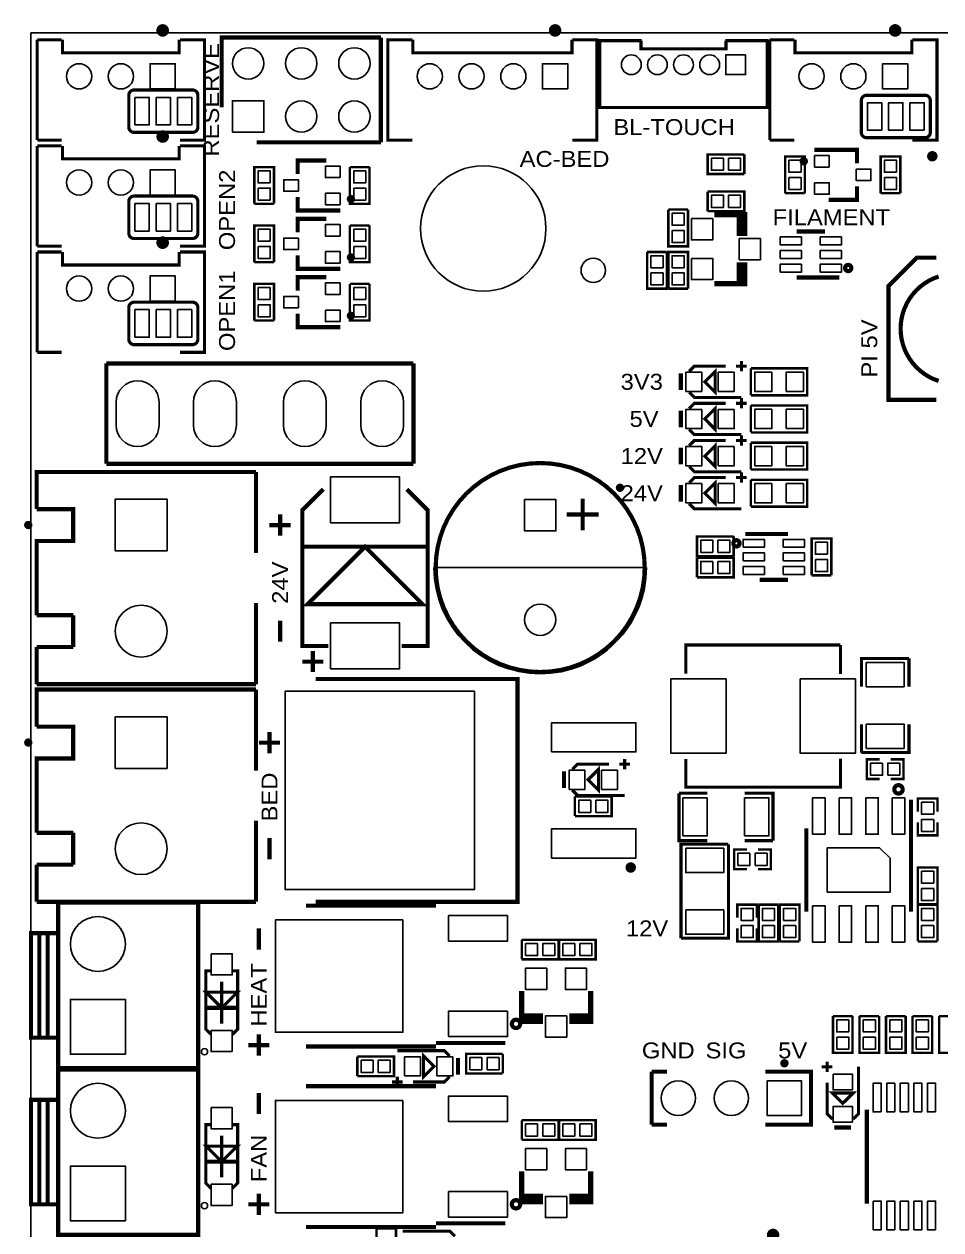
# Model space of a CAD drawing. Extents: x 0 to 145, y 0 to 99.
# Drawn here: x -0.3 to 43.6, y 40.7 to 98.4 of the extents above; entities that cross this region are included whole.
import ezdxf

# ---------------------------------------------------------------- set-up
doc = ezdxf.new("R2010")
doc.units = 0
doc.header["$MEASUREMENT"] = 0
for name, color, linetype in [('OUTLINE', 7, 'CONTINUOUS'), ('SILKSCREEN_BOTTOM', 230, 'CONTINUOUS'), ('SILKSCREEN_TOP', 7, 'CONTINUOUS'), ('SOLDERMASK_BOTTOM', 5, 'CONTINUOUS'), ('SOLDERMASK_TOP', 94, 'CONTINUOUS')]:
    doc.layers.add(name, color=color, linetype=linetype)

msp = doc.modelspace()

# ---------------------------------------------------------------- linework, layer by layer
at = {"layer": 'OUTLINE'}
msp.add_lwpolyline([(0.01778, 97.97796), (0.01778, -0.02286), (138.01852, -0.02286), (138.01852, 97.97796)], close=True, dxfattribs=at)
at = {"layer": 'SILKSCREEN_BOTTOM', "const_width": 0.1524}
for points in [[(4.699, 94.996, -0.414214), (4.953, 95.25)], [(7.747, 95.25, -0.414214), (8.001, 94.996)], [(39.751, 94.742, -0.414214), (40.005, 94.996)], [(42.799, 94.996, -0.414214), (43.053, 94.742)], [(4.953, 93.218, -0.414214), (4.699, 93.472)], [(8.001, 93.472, -0.414214), (7.747, 93.218)], [(40.005, 92.964, -0.414214), (39.751, 93.218)], [(43.053, 93.218, -0.414214), (42.799, 92.964)], [(4.699, 89.916, -0.414214), (4.953, 90.17)], [(7.747, 90.17, -0.414214), (8.001, 89.916)], [(4.953, 88.138, -0.414214), (4.699, 88.392)], [(8.001, 88.392, -0.414214), (7.747, 88.138)], [(4.699, 84.836, -0.414214), (4.953, 85.09)], [(7.747, 85.09, -0.414214), (8.001, 84.836)], [(4.953, 83.058, -0.414214), (4.699, 83.312)], [(8.001, 83.312, -0.414214), (7.747, 83.058)]]:
    msp.add_lwpolyline(points, format="xyb", dxfattribs=at)
for points in [[(4.953, 95.25), (7.747, 95.25)], [(4.699, 94.996), (4.699, 93.472)], [(8.001, 94.996), (8.001, 93.472)], [(39.751, 93.218), (39.751, 94.742)], [(42.799, 94.996), (40.005, 94.996)], [(43.053, 93.218), (43.053, 94.742)], [(4.953, 93.218), (7.747, 93.218)], [(42.799, 92.964), (40.005, 92.964)], [(4.953, 90.17), (7.747, 90.17)], [(4.699, 89.916), (4.699, 88.392)], [(8.001, 89.916), (8.001, 88.392)], [(4.953, 88.138), (7.747, 88.138)], [(4.699, 84.836), (4.699, 83.312)], [(4.953, 85.09), (7.747, 85.09)], [(8.001, 84.836), (8.001, 83.312)], [(4.953, 83.058), (7.747, 83.058)]]:
    msp.add_lwpolyline(points, dxfattribs=at)
at = {"layer": 'SILKSCREEN_TOP'}
for points, const_width in [([(6.46938, 98.09988, 1.000794), (6.16712, 98.09988, 0.999206), (6.46938, 98.09988)], 0.29972), ([(25.2476, 98.09988, 1.000801), (24.94788, 98.09988, 0.9992), (25.2476, 98.09988)], 0.29972), ([(41.52138, 98.09988, 1.000794), (41.21912, 98.09988, 0.999206), (41.52138, 98.09988)], 0.29972), ([(6.46938, 93.01988, 1.000794), (6.16712, 93.01988, 0.999206), (6.46938, 93.01988)], 0.29972), ([(37.0967, 91.83624, 0.997611), (36.89604, 91.83624, 1.002395), (37.0967, 91.83624)], 0.20066), ([(43.27398, 92.075, 1), (43.02252, 92.075, 1), (43.27398, 92.075)], 0.24892), ([(15.42542, 90.02776, 1.002457), (15.22984, 90.02776, 0.997549), (15.42542, 90.02776)], 0.20066), ([(6.46938, 87.93988, 1.000794), (6.16712, 87.93988, 0.999206), (6.46938, 87.93988)], 0.29972), ([(15.42542, 87.23376, 1.002457), (15.22984, 87.23376, 0.997549), (15.42542, 87.23376)], 0.20066), ([(39.27348, 86.72576, 1.001603), (38.97376, 86.72576, 0.9984), (39.27348, 86.72576)], 0.20066), ([(43.44924, 81.32064, -0.727603), (43.44924, 86.31936)], 0.20066), ([(15.42542, 84.43976, 1.002457), (15.22984, 84.43976, 0.997549), (15.42542, 84.43976)], 0.20066), ([(29.38526, 72.39, 1), (19.38274, 72.39, 1), (29.38526, 72.39)], 0.20066), ([(28.30068, 76.20762, 1.003843), (28.10256, 76.20762, 0.996171), (28.30068, 76.20762)], 0.20066), ([(-0.0127, 74.42454, 1), (-0.21082, 74.42454, 1), (-0.0127, 74.42454)], 0.20066), ([(33.92424, 73.54824, 0.9984), (33.62452, 73.54824, 1.001603), (33.92424, 73.54824)], 0.20066), ([(-0.0127, 64.01054, 1), (-0.21082, 64.01054, 1), (-0.0127, 64.01054)], 0.20066), ([(41.72966, 61.7728, 1.002345), (41.32834, 61.77026, 0.997661), (41.72966, 61.7728)], 0.20066), ([(28.8417, 58.02884, 0.999128), (28.59024, 58.03138, 1.000873), (28.8417, 58.02884)], 0.24892), ([(23.42642, 50.546, 0.998646), (23.02764, 50.54854, 1.001356), (23.42642, 50.546)], 0.20066), ([(36.1696, 48.65878, 0.999495), (35.97148, 48.66132, 1.000505), (36.1696, 48.65878)], 0.20066), ([(23.42642, 41.91, 0.998646), (23.02764, 41.91254, 1.001356), (23.42642, 41.91)], 0.20066), ([(35.67684, 40.44188, 1.000808), (35.37966, 40.44188, 0.999193), (35.67684, 40.44188)], 0.29972)]:
    msp.add_lwpolyline(points, format="xyb", dxfattribs=dict(at, const_width=const_width))
for points, const_width in [([(1.48844, 97.6503), (0.3175, 97.6503)], 0.14986), ([(0.3175, 97.6503), (0.3175, 92.8497)], 0.14986), ([(1.524, 97.6503), (1.524, 97.028), (7.112, 97.028), (7.112, 97.6503)], 0.14986), ([(7.14756, 97.6503), (8.3185, 97.6503), (8.3185, 92.8497), (7.14756, 92.8497)], 0.14986), ([(16.76146, 97.75952), (9.14146, 97.75952), (9.14146, 94.4118)], 0.20066), ([(16.76146, 92.74048), (16.76146, 97.75952)], 0.20066), ([(18.26768, 97.6503), (17.09674, 97.6503), (17.09674, 92.8497), (18.26768, 92.8497)], 0.14986), ([(18.288, 97.6503), (18.288, 97.028), (25.908, 97.028), (25.908, 97.6503)], 0.14986), ([(25.92832, 92.8497), (27.09926, 92.8497), (27.09926, 97.6503), (25.92832, 97.6503)], 0.14986), ([(29.24302, 97.60712), (27.2415, 97.60712), (27.2415, 94.40672), (35.2425, 94.40672), (35.2425, 97.60712), (33.24098, 97.60712)], 0.14986), ([(29.21, 97.60712), (29.21, 97.2185), (33.274, 97.2185), (33.274, 97.60712)], 0.14986), ([(36.54044, 97.6503), (35.3695, 97.6503)], 0.14986), ([(35.3695, 97.6503), (35.3695, 92.8497)], 0.14986), ([(36.576, 97.6503), (36.576, 97.028), (42.164, 97.028), (42.164, 97.6503)], 0.14986), ([(42.19956, 97.6503), (43.3705, 97.6503), (43.3705, 92.8497), (42.19956, 92.8497)], 0.14986), ([(0.3175, 92.8497), (1.48844, 92.8497)], 0.14986), ([(35.3695, 92.8497), (36.54044, 92.8497)], 0.14986), ([(1.48844, 92.5703), (0.3175, 92.5703)], 0.14986), ([(0.3175, 92.5703), (0.3175, 87.7697)], 0.14986), ([(1.524, 92.5703), (1.524, 91.948), (7.112, 91.948), (7.112, 92.5703)], 0.14986), ([(7.14756, 92.5703), (8.3185, 92.5703), (8.3185, 87.7697), (7.14756, 87.7697)], 0.14986), ([(10.81532, 92.74048), (16.76146, 92.74048)], 0.20066), ([(37.49802, 92.38488), (39.54272, 92.38488), (39.54272, 91.73718)], 0.20066), ([(14.14272, 91.87688), (12.78128, 91.87688), (12.78128, 91.22918)], 0.20066), ([(34.15284, 91.2241), (32.39516, 91.2241), (32.39516, 92.1639), (34.15284, 92.1639)], 0.11938), ([(34.15284, 91.2241), (34.15284, 92.1639)], 0.11938), ([(36.1061, 90.30716), (36.1061, 92.06484), (37.0459, 92.06484), (37.0459, 90.30716)], 0.11938), ([(40.6781, 90.30716), (40.6781, 92.06484), (41.6179, 92.06484), (41.6179, 90.30716)], 0.11938), ([(10.7061, 89.79916), (10.7061, 91.55684), (11.6459, 91.55684), (11.6459, 89.79916)], 0.11938), ([(16.2179, 91.55684), (15.2781, 91.55684)], 0.11938), ([(16.2179, 91.55684), (16.2179, 89.79916), (15.2781, 89.79916), (15.2781, 91.55684)], 0.11938), ([(38.18128, 89.98712), (39.54272, 89.98712), (39.54272, 90.63482)], 0.20066), ([(14.82598, 89.47912), (12.78128, 89.47912), (12.78128, 90.12682)], 0.20066), ([(32.39516, 90.3859), (32.39516, 89.4461)], 0.11938), ([(32.39516, 90.3859), (34.15284, 90.3859), (34.15284, 89.4461), (32.39516, 89.4461)], 0.11938), ([(36.1061, 90.30716), (37.0459, 90.30716)], 0.11938), ([(40.6781, 90.30716), (41.6179, 90.30716)], 0.11938), ([(10.7061, 89.79916), (11.6459, 89.79916)], 0.11938), ([(31.4579, 89.52484), (30.5181, 89.52484)], 0.11938), ([(31.4579, 89.52484), (31.4579, 87.76716), (30.5181, 87.76716), (30.5181, 89.52484)], 0.11938), ([(14.14272, 89.08288), (12.78128, 89.08288), (12.78128, 88.43518)], 0.20066), ([(33.909, 89.281), (33.909, 88.392), (34.163, 88.392), (34.163, 89.281), (32.7152, 89.281)], 0.254), ([(10.7061, 87.00516), (10.7061, 88.76284), (11.6459, 88.76284), (11.6459, 87.00516)], 0.11938), ([(16.2179, 88.76284), (15.2781, 88.76284)], 0.11938), ([(16.2179, 88.76284), (16.2179, 87.00516), (15.2781, 87.00516), (15.2781, 88.76284)], 0.11938), ([(38.01872, 88.47582), (36.65728, 88.47582)], 0.20066), ([(0.3175, 87.7697), (1.48844, 87.7697)], 0.14986), ([(1.48844, 87.4903), (0.3175, 87.4903)], 0.14986), ([(0.3175, 87.4903), (0.3175, 82.6897)], 0.14986), ([(1.524, 87.4903), (1.524, 86.868), (7.112, 86.868), (7.112, 87.4903)], 0.14986), ([(7.14756, 87.4903), (8.3185, 87.4903), (8.3185, 82.6897), (7.14756, 82.6897)], 0.14986), ([(14.82598, 86.68512), (12.78128, 86.68512), (12.78128, 87.33282)], 0.20066), ([(30.4419, 87.49284), (29.5021, 87.49284)], 0.11938), ([(30.4419, 87.49284), (30.4419, 85.73516), (29.5021, 85.73516), (29.5021, 87.49284)], 0.11938), ([(30.5181, 85.73516), (30.5181, 87.49284), (31.4579, 87.49284), (31.4579, 85.73516)], 0.11938), ([(43.34002, 80.41894), (41.04894, 80.41894), (41.04894, 85.85962), (42.41038, 87.22106), (43.34002, 87.22106)], 0.20066), ([(10.7061, 87.00516), (11.6459, 87.00516)], 0.11938), ([(33.909, 85.979), (33.909, 86.868), (34.163, 86.868), (34.163, 85.979), (32.7152, 85.979)], 0.254), ([(10.7061, 84.21116), (10.7061, 85.96884), (11.6459, 85.96884), (11.6459, 84.21116)], 0.11938), ([(14.14272, 86.28888), (12.78128, 86.28888), (12.78128, 85.64118)], 0.20066), ([(16.2179, 85.96884), (15.2781, 85.96884)], 0.11938), ([(16.2179, 85.96884), (16.2179, 84.21116), (15.2781, 84.21116), (15.2781, 85.96884)], 0.11938), ([(38.70198, 86.27618), (36.65728, 86.27618)], 0.20066), ([(30.5181, 85.73516), (31.4579, 85.73516)], 0.11938), ([(10.7061, 84.21116), (11.6459, 84.21116)], 0.11938), ([(14.82598, 83.89112), (12.78128, 83.89112), (12.78128, 84.53882)], 0.20066), ([(0.3175, 82.6897), (1.48844, 82.6897)], 0.14986), ([(3.62204, 77.3557), (3.62204, 82.1563)], 0.20066), ([(18.32102, 82.1563), (3.62204, 82.1563)], 0.20066), ([(18.32102, 77.3557), (18.32102, 82.1563)], 0.20066), ([(31.51124, 81.78038), (31.7627, 82.0293), (33.2613, 82.0293)], 0.14986), ([(32.26308, 81.28), (32.76092, 81.78038), (32.76092, 80.77962), (32.26308, 81.28)], 0.14986), ([(33.76168, 82.0293), (34.26206, 82.0293)], 0.14986), ([(34.01314, 81.78038), (34.01314, 82.28076)], 0.14986), ([(34.4678, 80.63484), (37.1602, 80.63484), (37.1602, 81.92516), (34.4678, 81.92516)], 0.11938), ([(34.4678, 80.63484), (34.4678, 81.92516)], 0.11938), ([(31.10992, 80.88122), (31.10992, 81.67878)], 0.20066), ([(34.01314, 80.5307), (31.7627, 80.5307), (31.51124, 80.77962)], 0.14986), ([(31.51124, 80.00238), (31.7627, 80.2513), (33.2613, 80.2513)], 0.14986), ([(33.76168, 80.2513), (34.26206, 80.2513)], 0.14986), ([(34.01314, 80.00238), (34.01314, 80.50276)], 0.14986), ([(31.10992, 79.10322), (31.10992, 79.90078)], 0.20066), ([(32.26308, 79.502), (32.76092, 80.00238), (32.76092, 79.00162), (32.26308, 79.502)], 0.14986), ([(34.4678, 78.85684), (37.1602, 78.85684), (37.1602, 80.14716), (34.4678, 80.14716)], 0.11938), ([(34.4678, 78.85684), (34.4678, 80.14716)], 0.11938), ([(34.01314, 78.7527), (31.7627, 78.7527), (31.51124, 79.00162)], 0.14986), ([(31.51124, 78.22438), (31.7627, 78.4733), (33.2613, 78.4733)], 0.14986), ([(33.76168, 78.4733), (34.26206, 78.4733)], 0.14986), ([(34.01314, 78.22438), (34.01314, 78.72476)], 0.14986), ([(31.10992, 77.32522), (31.10992, 78.12278)], 0.20066), ([(32.26308, 77.724), (32.76092, 78.22438), (32.76092, 77.22362), (32.26308, 77.724)], 0.14986), ([(34.4678, 77.07884), (37.1602, 77.07884), (37.1602, 78.36916), (34.4678, 78.36916)], 0.11938), ([(34.4678, 77.07884), (34.4678, 78.36916)], 0.11938), ([(18.32102, 77.3557), (3.62204, 77.3557)], 0.20066), ([(0.28702, 75.18654), (0.28702, 76.96454), (10.78738, 76.96454)], 0.20066), ([(10.78738, 76.96454), (10.78738, 73.08342)], 0.20066), ([(34.01314, 76.9747), (31.7627, 76.9747), (31.51124, 77.22362)], 0.14986), ([(31.51124, 76.44638), (31.7627, 76.6953), (33.2613, 76.6953)], 0.14986), ([(33.76168, 76.6953), (34.26206, 76.6953)], 0.14986), ([(34.01314, 76.44638), (34.01314, 76.94676)], 0.14986), ([(14.25194, 68.63588), (13.00226, 68.63588), (13.00226, 75.13574), (14.00302, 76.1365)], 0.20066), ([(18.00098, 76.1365), (19.00174, 75.13574), (19.00174, 68.63588), (17.75206, 68.63588)], 0.20066), ([(31.10992, 75.54722), (31.10992, 76.34478)], 0.20066), ([(32.26308, 75.946), (32.76092, 76.44638), (32.76092, 75.44562), (32.26308, 75.946)], 0.14986), ([(34.4678, 75.30084), (37.1602, 75.30084), (37.1602, 76.59116), (34.4678, 76.59116)], 0.11938), ([(34.4678, 75.30084), (34.4678, 76.59116)], 0.11938), ([(26.416, 75.692), (26.416, 74.168)], 0.20066), ([(0.28702, 75.18654), (2.03962, 75.18654), (2.03962, 73.66254), (0.28702, 73.66254), (0.28702, 71.88454)], 0.20066), ([(11.938, 74.93), (11.938, 73.914)], 0.2032), ([(34.01314, 75.1967), (31.7627, 75.1967), (31.51124, 75.44562)], 0.14986), ([(11.43, 74.422), (12.446, 74.422)], 0.2032), ([(25.654, 74.93), (27.178, 74.93)], 0.20066), ([(33.64484, 72.9361), (31.88716, 72.9361), (31.88716, 73.8759), (33.64484, 73.8759)], 0.11938), ([(33.64484, 72.9361), (33.64484, 73.8759)], 0.11938), ([(34.19602, 73.99782), (36.24072, 73.99782)], 0.20066), ([(18.95348, 73.38568), (13.05052, 73.38568)], 0.20066), ([(16.002, 73.38568), (13.25118, 70.63486), (18.75282, 70.63486), (16.002, 73.38568)], 0.20066), ([(37.3761, 72.01916), (37.3761, 73.77684), (38.3159, 73.77684), (38.3159, 72.01916)], 0.11938), ([(31.88716, 72.8599), (31.88716, 71.9201)], 0.11938), ([(31.88716, 72.8599), (33.64484, 72.8599), (33.64484, 71.9201), (31.88716, 71.9201)], 0.11938), ([(0.28702, 70.10654), (0.28702, 71.88454)], 0.20066), ([(34.87928, 71.79818), (36.24072, 71.79818)], 0.20066), ([(37.3761, 72.01916), (38.3159, 72.01916)], 0.11938), ([(10.78738, 70.68566), (10.78738, 66.80454)], 0.20066), ([(0.28702, 70.10654), (2.03962, 70.10654)], 0.20066), ([(2.03962, 70.10654), (2.03962, 68.58254)], 0.20066), ([(11.938, 69.85), (11.938, 68.834)], 0.2032), ([(0.28702, 68.58254), (0.28702, 66.80454)], 0.20066), ([(2.03962, 68.58254), (0.28702, 68.58254)], 0.20066), ([(38.75278, 68.67906), (31.35122, 68.67906), (31.35122, 67.31508)], 0.1524), ([(38.75278, 67.29476), (38.75278, 68.67906)], 0.1524), ([(13.50264, 68.38696), (13.50264, 67.3862)], 0.20066), ([(39.75862, 66.68516), (39.75862, 68.03644), (42.02938, 68.03644)], 0.14986), ([(42.02938, 66.68516), (42.02938, 68.03644)], 0.14986), ([(13.00226, 67.88658), (14.00302, 67.88658)], 0.20066), ([(13.64488, 67.056), (23.29688, 67.056), (23.29688, 56.388), (13.64488, 56.388)], 0.20066), ([(0.28702, 66.80454), (10.78738, 66.80454)], 0.20066), ([(0.28702, 64.77254), (0.28702, 66.55054), (10.78738, 66.55054)], 0.20066), ([(10.78738, 66.55054), (10.78738, 62.66942)], 0.20066), ([(0.28702, 64.77254), (2.03962, 64.77254), (2.03962, 63.24854), (0.28702, 63.24854), (0.28702, 61.47054)], 0.20066), ([(42.02938, 64.88684), (42.02938, 63.53556), (39.75862, 63.53556)], 0.14986), ([(39.75862, 64.88684), (39.75862, 63.53556)], 0.14986), ([(10.922, 64.008), (11.938, 64.008)], 0.2032), ([(11.43, 64.516), (11.43, 63.5)], 0.2032), ([(25.92324, 62.73038), (26.1747, 62.9793), (27.6733, 62.9793)], 0.14986), ([(26.67508, 62.23), (27.17292, 62.73038), (27.17292, 61.72962), (26.67508, 62.23)], 0.14986), ([(28.17368, 62.9793), (28.67406, 62.9793)], 0.14986), ([(28.42514, 62.73038), (28.42514, 63.23076)], 0.14986), ([(31.35122, 63.22822), (31.35122, 61.87694), (38.75278, 61.87694), (38.75278, 63.246)], 0.1524), ([(40.63492, 62.2681), (40.01516, 62.2681), (40.01516, 63.2079), (40.63492, 63.2079)], 0.11938), ([(41.15308, 62.2681), (41.77284, 62.2681), (41.77284, 63.2079), (41.15308, 63.2079)], 0.11938), ([(25.52192, 61.83122), (25.52192, 62.62878)], 0.20066), ([(28.42514, 61.4807), (26.1747, 61.4807), (25.92324, 61.72962)], 0.14986), ([(0.28702, 59.69254), (0.28702, 61.47054)], 0.20066), ([(26.04516, 61.4299), (26.04516, 60.4901)], 0.11938), ([(26.04516, 61.4299), (27.80284, 61.4299), (27.80284, 60.4901), (26.04516, 60.4901)], 0.11938), ([(32.37484, 59.31662), (31.02356, 59.31662), (31.02356, 61.58738)], 0.14986), ([(32.37484, 61.58738), (31.02356, 61.58738)], 0.14986), ([(34.17316, 61.58738), (35.52444, 61.58738), (35.52444, 59.31662)], 0.14986), ([(42.12844, 61.27242), (42.12844, 55.91302)], 0.20066), ([(42.4561, 60.71108), (42.4561, 61.33084), (43.3959, 61.33084), (43.3959, 60.71108)], 0.11938), ([(10.78738, 60.27166), (10.78738, 56.39054)], 0.20066), ([(42.4561, 60.19292), (42.4561, 59.57316), (43.3959, 59.57316), (43.3959, 60.19292)], 0.11938), ([(0.28702, 59.69254), (2.03962, 59.69254)], 0.20066), ([(2.03962, 59.69254), (2.03962, 58.16854)], 0.20066), ([(11.43, 59.436), (11.43, 58.42)], 0.2032), ([(37.11956, 59.91098), (37.11956, 55.91302)], 0.20066), ([(33.39338, 59.14644), (33.39338, 54.64556), (31.12262, 54.64556)], 0.14986), ([(31.12262, 54.64556), (31.12262, 59.14644), (33.39338, 59.14644)], 0.14986), ([(34.28492, 57.9501), (33.66516, 57.9501), (33.66516, 58.8899), (34.28492, 58.8899)], 0.11938), ([(34.17316, 59.31662), (35.52444, 59.31662)], 0.14986), ([(34.80308, 57.9501), (35.42284, 57.9501), (35.42284, 58.8899), (34.80308, 58.8899)], 0.11938), ([(0.28702, 58.16854), (0.28702, 56.39054)], 0.20066), ([(2.03962, 58.16854), (0.28702, 58.16854)], 0.20066), ([(42.4561, 56.27116), (42.4561, 58.02884), (43.3959, 58.02884), (43.3959, 56.27116)], 0.11938), ([(0.28702, 56.39054), (10.78738, 56.39054)], 0.20066), ([(1.31826, 48.42764), (8.01878, 48.42764), (8.01878, 56.34736), (1.31826, 56.34736), (1.31826, 48.42764)], 0.20066), ([(13.17498, 56.20258), (19.3929, 56.20258)], 0.20066), ([(33.8201, 55.63108), (33.8201, 56.25084), (34.7599, 56.25084), (34.7599, 55.63108)], 0.11938), ([(35.7759, 56.25084), (34.8361, 56.25084)], 0.11938), ([(35.7759, 56.25084), (35.7759, 54.49316), (34.8361, 54.49316), (34.8361, 56.25084)], 0.11938), ([(35.8521, 54.49316), (35.8521, 56.25084), (36.7919, 56.25084), (36.7919, 54.49316)], 0.11938), ([(42.4561, 56.27116), (43.3959, 56.27116)], 0.11938), ([(42.4561, 54.49316), (42.4561, 56.25084), (43.3959, 56.25084), (43.3959, 54.49316)], 0.11938), ([(1.31826, 49.88814), (0.01778, 49.88814), (0.01778, 54.88686), (1.31826, 54.88686)], 0.20066), ([(0.4191, 49.88814), (0.4191, 54.88686)], 0.20066), ([(0.81788, 49.88814), (0.81788, 54.88686)], 0.20066), ([(10.922, 55.118), (10.922, 54.102)], 0.2032), ([(33.8201, 55.11292), (33.8201, 54.49316), (34.7599, 54.49316), (34.7599, 55.11292)], 0.11938), ([(23.50516, 54.5719), (23.50516, 53.6321)], 0.11938), ([(23.50516, 54.5719), (25.26284, 54.5719), (25.26284, 53.6321), (23.50516, 53.6321)], 0.11938), ([(25.28316, 54.5719), (25.28316, 53.6321)], 0.11938), ([(25.28316, 54.5719), (27.04084, 54.5719), (27.04084, 53.6321), (25.28316, 53.6321)], 0.11938), ([(35.8521, 54.49316), (36.7919, 54.49316)], 0.11938), ([(42.4561, 54.49316), (43.3959, 54.49316)], 0.11938), ([(8.636, 53.086), (8.382, 53.086), (8.382, 50.292), (8.636, 50.038)], 0.1524), ([(9.652, 50.038), (9.906, 50.292), (9.906, 53.086), (9.652, 53.086)], 0.1524), ([(9.144, 50.56124), (9.144, 52.56276)], 0.14986), ([(9.144, 51.31308), (8.3947, 52.06238), (9.8933, 52.06238), (9.144, 51.31308)], 0.14986), ([(23.495, 50.927), (24.384, 50.927), (24.384, 50.673), (23.495, 50.673), (23.495, 52.1208)], 0.254), ([(26.797, 50.927), (25.908, 50.927), (25.908, 50.673), (26.797, 50.673), (26.797, 52.1208)], 0.254), ([(9.8933, 51.31308), (8.3947, 51.31308)], 0.20066), ([(39.3319, 50.91684), (38.3921, 50.91684)], 0.11938), ([(39.3319, 50.91684), (39.3319, 49.15916), (38.3921, 49.15916), (38.3921, 50.91684)], 0.11938), ([(40.6019, 50.91684), (39.6621, 50.91684)], 0.11938), ([(40.6019, 50.91684), (40.6019, 49.15916), (39.6621, 49.15916), (39.6621, 50.91684)], 0.11938), ([(41.8719, 50.91684), (40.9321, 50.91684)], 0.11938), ([(41.8719, 50.91684), (41.8719, 49.15916), (40.9321, 49.15916), (40.9321, 50.91684)], 0.11938), ([(43.1419, 50.91684), (42.2021, 50.91684)], 0.11938), ([(43.1419, 50.91684), (43.1419, 49.15916), (42.2021, 49.15916), (42.2021, 50.91684)], 0.11938), ([(44.4119, 50.91684), (43.4721, 50.91684)], 0.11938), ([(44.4119, 50.91684), (44.4119, 49.15916), (43.4721, 49.15916), (43.4721, 50.91684)], 0.11938), ([(10.922, 50.038), (10.922, 49.022)], 0.2032), ([(22.72284, 49.6316), (19.3929, 49.6316)], 0.20066), ([(10.414, 49.53), (11.43, 49.53)], 0.2032), ([(19.3929, 49.46142), (13.17498, 49.46142)], 0.20066), ([(17.54886, 49.2633), (19.7993, 49.2633), (20.05076, 49.01438)], 0.14986), ([(19.29892, 48.514), (18.80108, 48.01362), (18.80108, 49.01438), (19.29892, 48.514)], 0.14986), ([(22.59584, 48.1711), (20.83816, 48.1711), (20.83816, 49.1109), (22.59584, 49.1109)], 0.11938), ([(22.59584, 48.1711), (22.59584, 49.1109)], 0.11938), ([(15.63116, 48.9839), (15.63116, 48.0441)], 0.11938), ([(15.63116, 48.9839), (17.38884, 48.9839), (17.38884, 48.0441), (15.63116, 48.0441)], 0.11938), ([(20.45208, 48.91278), (20.45208, 48.11522)], 0.20066), ([(38.36162, 48.49114), (37.86124, 48.49114)], 0.14986), ([(38.1127, 48.23968), (38.1127, 48.74006)], 0.14986), ([(39.6113, 48.49114), (39.6113, 46.2407), (39.36238, 45.98924)], 0.14986), ([(1.31826, 40.44696), (8.01878, 40.44696), (8.01878, 48.36668), (1.31826, 48.36668), (1.31826, 40.44696)], 0.20066), ([(17.54886, 48.01362), (17.54886, 47.51324)], 0.14986), ([(20.05076, 48.01362), (19.7993, 47.7647), (18.3007, 47.7647)], 0.14986), ([(30.44952, 48.26), (29.72054, 48.26)], 0.20066), ([(29.72054, 48.26), (29.72054, 45.72)], 0.20066), ([(35.16122, 48.26), (37.34054, 48.26), (37.34054, 45.72), (35.16122, 45.72)], 0.20066), ([(10.922, 47.244), (10.922, 46.228)], 0.2032), ([(13.17498, 47.56658), (19.3929, 47.56658)], 0.20066), ([(17.80032, 47.7647), (17.29994, 47.7647)], 0.14986), ([(38.36162, 45.98924), (38.1127, 46.2407), (38.1127, 47.7393)], 0.14986), ([(1.31826, 41.90746), (0.01778, 41.90746), (0.01778, 46.90618), (1.31826, 46.90618)], 0.20066), ([(0.4191, 41.90746), (0.4191, 46.90618)], 0.20066), ([(0.81788, 41.90746), (0.81788, 46.90618)], 0.20066), ([(38.862, 46.74108), (38.36162, 47.23892), (39.36238, 47.23892), (38.862, 46.74108)], 0.14986), ([(40.01516, 46.44644), (40.01516, 41.94556)], 0.20066), ([(8.636, 45.72), (8.382, 45.72), (8.382, 42.926), (8.636, 42.672)], 0.1524), ([(9.652, 42.672), (9.906, 42.926), (9.906, 45.72), (9.652, 45.72)], 0.1524), ([(23.50516, 45.9359), (23.50516, 44.9961)], 0.11938), ([(23.50516, 45.9359), (25.26284, 45.9359), (25.26284, 44.9961), (23.50516, 44.9961)], 0.11938), ([(25.28316, 45.9359), (25.28316, 44.9961)], 0.11938), ([(25.28316, 45.9359), (27.04084, 45.9359), (27.04084, 44.9961), (25.28316, 44.9961)], 0.11938), ([(29.72054, 45.72), (30.44952, 45.72)], 0.20066), ([(39.26078, 45.58792), (38.46322, 45.58792)], 0.20066), ([(9.144, 43.19524), (9.144, 45.19676)], 0.14986), ([(9.144, 43.94708), (8.3947, 44.69638), (9.8933, 44.69638), (9.144, 43.94708)], 0.14986), ([(9.8933, 43.94708), (8.3947, 43.94708)], 0.20066), ([(23.495, 42.291), (24.384, 42.291), (24.384, 42.037), (23.495, 42.037), (23.495, 43.4848)], 0.254), ([(26.797, 42.291), (25.908, 42.291), (25.908, 42.037), (26.797, 42.037), (26.797, 43.4848)], 0.254), ([(10.922, 42.418), (10.922, 41.402)], 0.2032), ([(10.414, 41.91), (11.43, 41.91)], 0.2032), ([(22.72284, 40.9956), (19.3929, 40.9956)], 0.20066), ([(19.3929, 40.82542), (13.17498, 40.82542)], 0.20066), ([(17.4879, 40.75684), (16.5481, 40.75684)], 0.11938), ([(17.4879, 40.75684), (17.4879, 38.99916), (16.5481, 38.99916), (16.5481, 40.75684)], 0.11938), ([(17.80286, 40.6273), (20.0533, 40.6273), (20.30476, 40.37838)], 0.14986)]:
    msp.add_lwpolyline(points, dxfattribs=dict(at, const_width=const_width))
for points in [[(24.384, 67.30492, 0.414214), (29.46908, 72.39), (24.384, 72.39), (19.29892, 72.39, 0.414164)], [(8.46836, 49.2125, 1), (8.16964, 49.2115, 1)], [(8.46836, 41.8465, 1), (8.16964, 41.8455, 1)]]:
    msp.add_lwpolyline(points, format="xyb", close=True, dxfattribs=at)
at = {"layer": 'SOLDERMASK_BOTTOM'}
for points in [[(6.9215, 95.29572), (5.71246, 95.29572), (5.71246, 96.50476), (6.9215, 96.50476)], [(25.70226, 95.29572), (24.49322, 95.29572), (24.49322, 96.50476), (25.70226, 96.50476)], [(34.21634, 96.93148), (34.21634, 95.98152), (33.26638, 95.98152), (33.26638, 96.93148)], [(41.9735, 95.29572), (40.76446, 95.29572), (40.76446, 96.50476), (41.9735, 96.50476)], [(4.9911, 94.8944), (4.9911, 93.5736), (5.6769, 93.5736), (5.6769, 94.8944)], [(6.0071, 94.8944), (6.0071, 93.5736), (6.6929, 93.5736), (6.6929, 94.8944)], [(7.0231, 94.8944), (7.0231, 93.5736), (7.7089, 93.5736), (7.7089, 94.8944)], [(9.65962, 93.22816), (9.65962, 94.7293), (11.16076, 94.7293), (11.16076, 93.22816)], [(40.7289, 93.3196), (40.7289, 94.6404), (40.0431, 94.6404), (40.0431, 93.3196)], [(41.7449, 93.3196), (41.7449, 94.6404), (41.0591, 94.6404), (41.0591, 93.3196)], [(42.7609, 93.3196), (42.7609, 94.6404), (42.0751, 94.6404), (42.0751, 93.3196)], [(6.9215, 90.21572), (5.71246, 90.21572), (5.71246, 91.42476), (6.9215, 91.42476)], [(4.9911, 89.8144), (4.9911, 88.4936), (5.6769, 88.4936), (5.6769, 89.8144)], [(6.0071, 89.8144), (6.0071, 88.4936), (6.6929, 88.4936), (6.6929, 89.8144)], [(7.0231, 89.8144), (7.0231, 88.4936), (7.7089, 88.4936), (7.7089, 89.8144)], [(6.9215, 85.13572), (5.71246, 85.13572), (5.71246, 86.34476), (6.9215, 86.34476)], [(4.9911, 84.7344), (4.9911, 83.4136), (5.6769, 83.4136), (5.6769, 84.7344)], [(6.0071, 84.7344), (6.0071, 83.4136), (6.6929, 83.4136), (6.6929, 84.7344)], [(7.0231, 84.7344), (7.0231, 83.4136), (7.7089, 83.4136), (7.7089, 84.7344)], [(4.04876, 73.18502), (4.04876, 75.66406), (6.5278, 75.66406), (6.5278, 73.18502)], [(23.63343, 75.63993), (25.13457, 75.63993), (25.13457, 74.13879), (23.63343, 74.13879)], [(4.04876, 62.77102), (4.04876, 65.25006), (6.5278, 65.25006), (6.5278, 62.77102)], [(4.53263, 49.09185), (1.90373, 49.09185), (1.90373, 51.72075), (4.53263, 51.72075)], [(35.24504, 47.8155), (36.89604, 47.8155), (36.89604, 46.1645), (35.24504, 46.1645)], [(4.53263, 41.11117), (1.90373, 41.11117), (1.90373, 43.74007), (4.53263, 43.74007)]]:
    msp.add_lwpolyline(points, close=True, dxfattribs=at)
for points in [[(4.09575, 79.20355), (4.09575, 80.30337, -1), (6.14553, 80.30337), (6.14553, 79.20355, -1)], [(7.79653, 79.20355), (7.79653, 80.30337, -1), (9.84631, 80.30337), (9.84631, 79.20355, -1)], [(12.09675, 79.20355), (12.09675, 80.30337, -1), (14.14653, 80.30337), (14.14653, 79.20355, -1)], [(17.84731, 80.30337), (17.84731, 79.20355, -1), (15.79753, 79.20355), (15.79753, 80.30337, -1)]]:
    msp.add_lwpolyline(points, format="xyb", close=True, dxfattribs=at)
for centre, radius in [((10.41146, 96.52), 0.75057), ((12.95146, 96.52), 0.75057), ((15.49146, 96.52), 0.75057), ((2.31902, 95.90024), 0.60452), ((4.318, 95.90024), 0.60452), ((19.09826, 95.90024), 0.60452), ((21.09724, 95.90024), 0.60452), ((23.09876, 95.90024), 0.60452), ((28.74264, 96.4565), 0.47498), ((29.99232, 96.4565), 0.47498), ((31.242, 96.4565), 0.47498), ((32.49168, 96.4565), 0.47498), ((37.37102, 95.90024), 0.60452), ((39.37, 95.90024), 0.60452), ((12.95146, 93.98), 0.75057), ((15.49146, 93.98), 0.75057), ((2.31902, 90.82024), 0.60452), ((4.318, 90.82024), 0.60452), ((21.66112, 88.61806), 2.99974), ((2.31902, 85.74024), 0.60452), ((4.318, 85.74024), 0.60452), ((5.28828, 69.34454), 1.23952), ((24.384, 69.89064), 0.75057), ((5.28828, 58.93054), 1.23952), ((3.21818, 54.3687), 1.31445), ((3.21818, 46.38802), 1.31445), ((30.99054, 46.99), 0.8255), ((33.53054, 46.99), 0.8255)]:
    msp.add_circle(centre, radius, dxfattribs=at)
at = {"layer": 'SOLDERMASK_TOP'}
for points in [[(6.9215, 95.29572), (5.71246, 95.29572), (5.71246, 96.50476), (6.9215, 96.50476)], [(25.70226, 95.29572), (24.49322, 95.29572), (24.49322, 96.50476), (25.70226, 96.50476)], [(34.21634, 96.93148), (34.21634, 95.98152), (33.26638, 95.98152), (33.26638, 96.93148)], [(41.9735, 95.29572), (40.76446, 95.29572), (40.76446, 96.50476), (41.9735, 96.50476)], [(9.65962, 93.22816), (9.65962, 94.7293), (11.16076, 94.7293), (11.16076, 93.22816)], [(33.14954, 91.98356), (33.14954, 91.40444), (32.5755, 91.40444), (32.5755, 91.98356)], [(33.39846, 91.40444), (33.39846, 91.98356), (33.9725, 91.98356), (33.9725, 91.40444)], [(36.86556, 91.31046), (36.28644, 91.31046), (36.28644, 91.8845), (36.86556, 91.8845)], [(38.21684, 91.56065), (37.5158, 91.56065), (37.5158, 92.11183), (38.21684, 92.11183)], [(41.43756, 91.31046), (40.85844, 91.31046), (40.85844, 91.8845), (41.43756, 91.8845)], [(6.9215, 90.21572), (5.71246, 90.21572), (5.71246, 91.42476), (6.9215, 91.42476)], [(11.46556, 90.80246), (10.88644, 90.80246), (10.88644, 91.3765), (11.46556, 91.3765)], [(14.8082, 91.05265), (14.10716, 91.05265), (14.10716, 91.60383), (14.8082, 91.60383)], [(16.03756, 90.80246), (15.45844, 90.80246), (15.45844, 91.3765), (16.03756, 91.3765)], [(39.50716, 91.46159), (40.2082, 91.46159), (40.2082, 90.91041), (39.50716, 90.91041)], [(12.81684, 90.40241), (12.1158, 90.40241), (12.1158, 90.95359), (12.81684, 90.95359)], [(36.28644, 91.06154), (36.86556, 91.06154), (36.86556, 90.4875), (36.28644, 90.4875)], [(37.5158, 90.81135), (38.21684, 90.81135), (38.21684, 90.26017), (37.5158, 90.26017)], [(40.85844, 91.06154), (41.43756, 91.06154), (41.43756, 90.4875), (40.85844, 90.4875)], [(10.88644, 90.55354), (11.46556, 90.55354), (11.46556, 89.9795), (10.88644, 89.9795)], [(14.10716, 90.30335), (14.8082, 90.30335), (14.8082, 89.75217), (14.10716, 89.75217)], [(15.45844, 90.55354), (16.03756, 90.55354), (16.03756, 89.9795), (15.45844, 89.9795)], [(33.14954, 90.20556), (33.14954, 89.62644), (32.5755, 89.62644), (32.5755, 90.20556)], [(33.39846, 89.62644), (33.39846, 90.20556), (33.9725, 90.20556), (33.9725, 89.62644)], [(31.27756, 88.77046), (30.69844, 88.77046), (30.69844, 89.3445), (31.27756, 89.3445)], [(31.623, 89.0905), (32.639, 89.0905), (32.639, 88.0745), (31.623, 88.0745)], [(11.46556, 88.00846), (10.88644, 88.00846), (10.88644, 88.5825), (11.46556, 88.5825)], [(14.8082, 88.25865), (14.10716, 88.25865), (14.10716, 88.80983), (14.8082, 88.80983)], [(16.03756, 88.00846), (15.45844, 88.00846), (15.45844, 88.5825), (16.03756, 88.5825)], [(30.69844, 88.52154), (31.27756, 88.52154), (31.27756, 87.9475), (30.69844, 87.9475)], [(10.88644, 87.75954), (11.46556, 87.75954), (11.46556, 87.1855), (10.88644, 87.1855)], [(12.81684, 87.60841), (12.1158, 87.60841), (12.1158, 88.15959), (12.81684, 88.15959)], [(15.45844, 87.75954), (16.03756, 87.75954), (16.03756, 87.1855), (15.45844, 87.1855)], [(33.909, 88.138), (34.925, 88.138), (34.925, 87.122), (33.909, 87.122)], [(36.8935, 88.21674), (36.8935, 87.83574), (35.87242, 87.83574), (35.87242, 88.21674)], [(38.80358, 88.21674), (38.80358, 87.83574), (37.7825, 87.83574), (37.7825, 88.21674)], [(14.10716, 87.50935), (14.8082, 87.50935), (14.8082, 86.95817), (14.10716, 86.95817)], [(30.26156, 86.73846), (29.68244, 86.73846), (29.68244, 87.3125), (30.26156, 87.3125)], [(31.27756, 86.73846), (30.69844, 86.73846), (30.69844, 87.3125), (31.27756, 87.3125)], [(31.623, 87.1855), (32.639, 87.1855), (32.639, 86.1695), (31.623, 86.1695)], [(36.8935, 87.5665), (36.8935, 87.1855), (35.87242, 87.1855), (35.87242, 87.5665)], [(38.80358, 87.5665), (38.80358, 87.1855), (37.7825, 87.1855), (37.7825, 87.5665)], [(36.8935, 86.91626), (36.8935, 86.53526), (35.87242, 86.53526), (35.87242, 86.91626)], [(38.80358, 86.91626), (38.80358, 86.53526), (37.7825, 86.53526), (37.7825, 86.91626)], [(6.9215, 85.13572), (5.71246, 85.13572), (5.71246, 86.34476), (6.9215, 86.34476)], [(14.8082, 85.46465), (14.10716, 85.46465), (14.10716, 86.01583), (14.8082, 86.01583)], [(29.68244, 86.48954), (30.26156, 86.48954), (30.26156, 85.9155), (29.68244, 85.9155)], [(30.69844, 86.48954), (31.27756, 86.48954), (31.27756, 85.9155), (30.69844, 85.9155)], [(11.46556, 85.21446), (10.88644, 85.21446), (10.88644, 85.7885), (11.46556, 85.7885)], [(16.03756, 85.21446), (15.45844, 85.21446), (15.45844, 85.7885), (16.03756, 85.7885)], [(10.88644, 84.96554), (11.46556, 84.96554), (11.46556, 84.3915), (10.88644, 84.3915)], [(12.81684, 84.81441), (12.1158, 84.81441), (12.1158, 85.36559), (12.81684, 85.36559)], [(15.45844, 84.96554), (16.03756, 84.96554), (16.03756, 84.3915), (15.45844, 84.3915)], [(14.10716, 84.71535), (14.8082, 84.71535), (14.8082, 84.16417), (14.10716, 84.16417)], [(31.3563, 80.82026), (31.3563, 81.73974), (32.11576, 81.73974), (32.11576, 80.82026)], [(33.66643, 81.73974), (33.66643, 80.82026), (32.90697, 80.82026), (32.90697, 81.73974)], [(35.46983, 81.74482), (35.46983, 80.81518), (34.64941, 80.81518), (34.64941, 81.74482)], [(36.1569, 80.81518), (36.1569, 81.74482), (36.97732, 81.74482), (36.97732, 80.81518)], [(31.3563, 79.04226), (31.3563, 79.96174), (32.11576, 79.96174), (32.11576, 79.04226)], [(33.66643, 79.96174), (33.66643, 79.04226), (32.90697, 79.04226), (32.90697, 79.96174)], [(35.46983, 79.96682), (35.46983, 79.03718), (34.64941, 79.03718), (34.64941, 79.96682)], [(36.1569, 79.03718), (36.1569, 79.96682), (36.97732, 79.96682), (36.97732, 79.03718)], [(31.3563, 77.26426), (31.3563, 78.18374), (32.11576, 78.18374), (32.11576, 77.26426)], [(33.66643, 78.18374), (33.66643, 77.26426), (32.90697, 77.26426), (32.90697, 78.18374)], [(35.46983, 78.18882), (35.46983, 77.25918), (34.64941, 77.25918), (34.64941, 78.18882)], [(36.1569, 77.25918), (36.1569, 78.18882), (36.97732, 78.18882), (36.97732, 77.25918)], [(14.35227, 76.73086), (17.65173, 76.73086), (17.65173, 74.53122), (14.35227, 74.53122)], [(31.3563, 75.48626), (31.3563, 76.40574), (32.11576, 76.40574), (32.11576, 75.48626)], [(33.66643, 76.40574), (33.66643, 75.48626), (32.90697, 75.48626), (32.90697, 76.40574)], [(35.46983, 76.41082), (35.46983, 75.48118), (34.64941, 75.48118), (34.64941, 76.41082)], [(36.1569, 75.48118), (36.1569, 76.41082), (36.97732, 76.41082), (36.97732, 75.48118)], [(4.04876, 73.18502), (4.04876, 75.66406), (6.5278, 75.66406), (6.5278, 73.18502)], [(23.63343, 75.63993), (25.13457, 75.63993), (25.13457, 74.13879), (23.63343, 74.13879)], [(32.64154, 73.69556), (32.64154, 73.11644), (32.0675, 73.11644), (32.0675, 73.69556)], [(32.89046, 73.11644), (32.89046, 73.69556), (33.4645, 73.69556), (33.4645, 73.11644)], [(34.09442, 73.35774), (34.09442, 73.73874), (35.1155, 73.73874), (35.1155, 73.35774)], [(36.0045, 73.35774), (36.0045, 73.73874), (37.02558, 73.73874), (37.02558, 73.35774)], [(38.13556, 73.02246), (37.55644, 73.02246), (37.55644, 73.5965), (38.13556, 73.5965)], [(34.09442, 72.7075), (34.09442, 73.0885), (35.1155, 73.0885), (35.1155, 72.7075)], [(36.0045, 72.7075), (36.0045, 73.0885), (37.02558, 73.0885), (37.02558, 72.7075)], [(37.55644, 72.77354), (38.13556, 72.77354), (38.13556, 72.1995), (37.55644, 72.1995)], [(32.64154, 72.67956), (32.64154, 72.10044), (32.0675, 72.10044), (32.0675, 72.67956)], [(32.89046, 72.10044), (32.89046, 72.67956), (33.4645, 72.67956), (33.4645, 72.10044)], [(34.09442, 72.05726), (34.09442, 72.43826), (35.1155, 72.43826), (35.1155, 72.05726)], [(36.0045, 72.05726), (36.0045, 72.43826), (37.02558, 72.43826), (37.02558, 72.05726)], [(17.65173, 67.54114), (14.35227, 67.54114), (14.35227, 69.74078), (17.65173, 69.74078)], [(41.80459, 66.68135), (39.98341, 66.68135), (39.98341, 67.84213), (41.80459, 67.84213)], [(33.27908, 67.056), (33.27908, 63.5), (30.63748, 63.5), (30.63748, 67.056)], [(39.46652, 67.056), (39.46652, 63.5), (36.82492, 63.5), (36.82492, 67.056)], [(21.23567, 66.46799), (21.23567, 56.97601), (12.18057, 56.97601), (12.18057, 66.46799)], [(4.04876, 62.77102), (4.04876, 65.25006), (6.5278, 65.25006), (6.5278, 62.77102)], [(24.92756, 63.56096), (24.92756, 64.96304), (28.96616, 64.96304), (28.96616, 63.56096)], [(41.80459, 63.72987), (39.98341, 63.72987), (39.98341, 64.89065), (41.80459, 64.89065)], [(40.76954, 63.02756), (40.76954, 62.44844), (40.1955, 62.44844), (40.1955, 63.02756)], [(41.01846, 62.44844), (41.01846, 63.02756), (41.5925, 63.02756), (41.5925, 62.44844)], [(25.7683, 61.77026), (25.7683, 62.68974), (26.52776, 62.68974), (26.52776, 61.77026)], [(28.07843, 62.68974), (28.07843, 61.77026), (27.31897, 61.77026), (27.31897, 62.68974)], [(26.79954, 61.24956), (26.79954, 60.67044), (26.2255, 60.67044), (26.2255, 61.24956)], [(27.04846, 60.67044), (27.04846, 61.24956), (27.6225, 61.24956), (27.6225, 60.67044)], [(31.2166, 59.54014), (31.2166, 61.36132), (32.37738, 61.36132), (32.37738, 59.54014)], [(34.16808, 59.54014), (34.16808, 61.36132), (35.32886, 61.36132), (35.32886, 59.54014)], [(37.41928, 61.37275), (38.01872, 61.37275), (38.01872, 59.62269), (37.41928, 59.62269)], [(38.68928, 61.37275), (39.28872, 61.37275), (39.28872, 59.62269), (38.68928, 59.62269)], [(39.95928, 61.37275), (40.55872, 61.37275), (40.55872, 59.62269), (39.95928, 59.62269)], [(41.22928, 61.37275), (41.82872, 61.37275), (41.82872, 59.62269), (41.22928, 59.62269)], [(43.21556, 60.57646), (42.63644, 60.57646), (42.63644, 61.1505), (43.21556, 61.1505)], [(42.63644, 60.32754), (43.21556, 60.32754), (43.21556, 59.7535), (42.63644, 59.7535)], [(24.92756, 58.48096), (24.92756, 59.88304), (28.96616, 59.88304), (28.96616, 58.48096)], [(31.34741, 58.95213), (33.16859, 58.95213), (33.16859, 57.79135), (31.34741, 57.79135)], [(38.12286, 58.97626), (40.62476, 58.97626), (41.12514, 58.47588), (41.12514, 56.84774), (38.12286, 56.84774)], [(34.41954, 58.70956), (34.41954, 58.13044), (33.8455, 58.13044), (33.8455, 58.70956)], [(34.66846, 58.13044), (34.66846, 58.70956), (35.2425, 58.70956), (35.2425, 58.13044)], [(43.21556, 57.27446), (42.63644, 57.27446), (42.63644, 57.8485), (43.21556, 57.8485)], [(42.63644, 57.02554), (43.21556, 57.02554), (43.21556, 56.4515), (42.63644, 56.4515)], [(31.34741, 56.00065), (33.16859, 56.00065), (33.16859, 54.83987), (31.34741, 54.83987)], [(34.57956, 55.49646), (34.00044, 55.49646), (34.00044, 56.0705), (34.57956, 56.0705)], [(35.59556, 55.49646), (35.01644, 55.49646), (35.01644, 56.0705), (35.59556, 56.0705)], [(36.61156, 55.49646), (36.03244, 55.49646), (36.03244, 56.0705), (36.61156, 56.0705)], [(37.41928, 56.20131), (38.01872, 56.20131), (38.01872, 54.45125), (37.41928, 54.45125)], [(38.68928, 56.20131), (39.28872, 56.20131), (39.28872, 54.45125), (38.68928, 54.45125)], [(39.95928, 56.20131), (40.55872, 56.20131), (40.55872, 54.45125), (39.95928, 54.45125)], [(41.22928, 56.20131), (41.82872, 56.20131), (41.82872, 54.45125), (41.22928, 54.45125)], [(43.21556, 55.49646), (42.63644, 55.49646), (42.63644, 56.0705), (43.21556, 56.0705)], [(17.81302, 55.52186), (17.81302, 50.14214), (11.71194, 50.14214), (11.71194, 55.52186)], [(22.82698, 55.7276), (22.82698, 54.5084), (19.99742, 54.5084), (19.99742, 55.7276)], [(34.00044, 55.24754), (34.57956, 55.24754), (34.57956, 54.6735), (34.00044, 54.6735)], [(35.01644, 55.24754), (35.59556, 55.24754), (35.59556, 54.6735), (35.01644, 54.6735)], [(36.03244, 55.24754), (36.61156, 55.24754), (36.61156, 54.6735), (36.03244, 54.6735)], [(42.63644, 55.24754), (43.21556, 55.24754), (43.21556, 54.6735), (42.63644, 54.6735)], [(24.25954, 54.39156), (24.25954, 53.81244), (23.6855, 53.81244), (23.6855, 54.39156)], [(24.50846, 53.81244), (24.50846, 54.39156), (25.0825, 54.39156), (25.0825, 53.81244)], [(26.03754, 54.39156), (26.03754, 53.81244), (25.4635, 53.81244), (25.4635, 54.39156)], [(26.28646, 53.81244), (26.28646, 54.39156), (26.8605, 54.39156), (26.8605, 53.81244)], [(8.636, 53.90642), (9.652, 53.90642), (9.652, 52.89042), (8.636, 52.89042)], [(24.7015, 53.213), (24.7015, 52.197), (23.6855, 52.197), (23.6855, 53.213)], [(26.6065, 53.213), (26.6065, 52.197), (25.5905, 52.197), (25.5905, 53.213)], [(4.53263, 49.09185), (1.90373, 49.09185), (1.90373, 51.72075), (4.53263, 51.72075)], [(22.82698, 51.1556), (22.82698, 49.9364), (19.99742, 49.9364), (19.99742, 51.1556)], [(25.654, 50.927), (25.654, 49.911), (24.638, 49.911), (24.638, 50.927)], [(9.652, 49.21758), (8.636, 49.21758), (8.636, 50.23358), (9.652, 50.23358)], [(39.15156, 50.16246), (38.57244, 50.16246), (38.57244, 50.7365), (39.15156, 50.7365)], [(40.42156, 50.16246), (39.84244, 50.16246), (39.84244, 50.7365), (40.42156, 50.7365)], [(41.69156, 50.16246), (41.11244, 50.16246), (41.11244, 50.7365), (41.69156, 50.7365)], [(42.96156, 50.16246), (42.38244, 50.16246), (42.38244, 50.7365), (42.96156, 50.7365)], [(38.57244, 49.91354), (39.15156, 49.91354), (39.15156, 49.3395), (38.57244, 49.3395)], [(39.84244, 49.91354), (40.42156, 49.91354), (40.42156, 49.3395), (39.84244, 49.3395)], [(41.11244, 49.91354), (41.69156, 49.91354), (41.69156, 49.3395), (41.11244, 49.3395)], [(42.38244, 49.91354), (42.96156, 49.91354), (42.96156, 49.3395), (42.38244, 49.3395)], [(16.38554, 48.80356), (16.38554, 48.22444), (15.8115, 48.22444), (15.8115, 48.80356)], [(16.63446, 48.22444), (16.63446, 48.80356), (17.2085, 48.80356), (17.2085, 48.22444)], [(17.8943, 48.05426), (17.8943, 48.97374), (18.65376, 48.97374), (18.65376, 48.05426)], [(20.20443, 48.97374), (20.20443, 48.05426), (19.44497, 48.05426), (19.44497, 48.97374)], [(21.59254, 48.93056), (21.59254, 48.35144), (21.0185, 48.35144), (21.0185, 48.93056)], [(21.84146, 48.35144), (21.84146, 48.93056), (22.4155, 48.93056), (22.4155, 48.35144)], [(38.40226, 48.14443), (39.32174, 48.14443), (39.32174, 47.38497), (38.40226, 47.38497)], [(35.24504, 47.8155), (36.89604, 47.8155), (36.89604, 46.1645), (35.24504, 46.1645)], [(40.70096, 46.33214), (40.31488, 46.33214), (40.31488, 47.70374), (40.70096, 47.70374)], [(41.3512, 46.33214), (40.96512, 46.33214), (40.96512, 47.70374), (41.3512, 47.70374)], [(42.00144, 46.33214), (41.61536, 46.33214), (41.61536, 47.70374), (42.00144, 47.70374)], [(42.65168, 46.33214), (42.2656, 46.33214), (42.2656, 47.70374), (42.65168, 47.70374)], [(43.30192, 46.33214), (42.91584, 46.33214), (42.91584, 47.70374), (43.30192, 47.70374)], [(17.81302, 46.88586), (17.81302, 41.50614), (11.71194, 41.50614), (11.71194, 46.88586)], [(22.82698, 47.0916), (22.82698, 45.8724), (19.99742, 45.8724), (19.99742, 47.0916)], [(8.636, 46.54042), (9.652, 46.54042), (9.652, 45.52442), (8.636, 45.52442)], [(39.32174, 45.83557), (38.40226, 45.83557), (38.40226, 46.59503), (39.32174, 46.59503)], [(24.25954, 45.75556), (24.25954, 45.17644), (23.6855, 45.17644), (23.6855, 45.75556)], [(24.50846, 45.17644), (24.50846, 45.75556), (25.0825, 45.75556), (25.0825, 45.17644)], [(26.03754, 45.75556), (26.03754, 45.17644), (25.4635, 45.17644), (25.4635, 45.75556)], [(26.28646, 45.17644), (26.28646, 45.75556), (26.8605, 45.75556), (26.8605, 45.17644)], [(24.7015, 44.577), (24.7015, 43.561), (23.6855, 43.561), (23.6855, 44.577)], [(26.6065, 44.577), (26.6065, 43.561), (25.5905, 43.561), (25.5905, 44.577)], [(4.53263, 41.11117), (1.90373, 41.11117), (1.90373, 43.74007), (4.53263, 43.74007)], [(9.652, 41.85158), (8.636, 41.85158), (8.636, 42.86758), (9.652, 42.86758)], [(22.82698, 42.5196), (22.82698, 41.3004), (19.99742, 41.3004), (19.99742, 42.5196)], [(25.654, 42.291), (25.654, 41.275), (24.638, 41.275), (24.638, 42.291)], [(40.31488, 42.05986), (40.70096, 42.05986), (40.70096, 40.68826), (40.31488, 40.68826)], [(40.96512, 42.05986), (41.3512, 42.05986), (41.3512, 40.68826), (40.96512, 40.68826)], [(41.61536, 42.05986), (42.00144, 42.05986), (42.00144, 40.68826), (41.61536, 40.68826)], [(42.2656, 42.05986), (42.65168, 42.05986), (42.65168, 40.68826), (42.2656, 40.68826)], [(42.91584, 42.05986), (43.30192, 42.05986), (43.30192, 40.68826), (42.91584, 40.68826)]]:
    msp.add_lwpolyline(points, close=True, dxfattribs=at)
for points in [[(4.09575, 79.20355), (4.09575, 80.30337, -1), (6.14553, 80.30337), (6.14553, 79.20355, -1)], [(7.79653, 79.20355), (7.79653, 80.30337, -1), (9.84631, 80.30337), (9.84631, 79.20355, -1)], [(12.09675, 79.20355), (12.09675, 80.30337, -1), (14.14653, 80.30337), (14.14653, 79.20355, -1)], [(17.84731, 80.30337), (17.84731, 79.20355, -1), (15.79753, 79.20355), (15.79753, 80.30337, -1)]]:
    msp.add_lwpolyline(points, format="xyb", close=True, dxfattribs=at)
for centre, radius in [((10.41146, 96.52), 0.75057), ((12.95146, 96.52), 0.75057), ((15.49146, 96.52), 0.75057), ((2.31902, 95.90024), 0.60452), ((4.318, 95.90024), 0.60452), ((19.09826, 95.90024), 0.60452), ((21.09724, 95.90024), 0.60452), ((23.09876, 95.90024), 0.60452), ((28.74264, 96.4565), 0.47498), ((29.99232, 96.4565), 0.47498), ((31.242, 96.4565), 0.47498), ((32.49168, 96.4565), 0.47498), ((37.37102, 95.90024), 0.60452), ((39.37, 95.90024), 0.60452), ((12.95146, 93.98), 0.75057), ((15.49146, 93.98), 0.75057), ((2.31902, 90.82024), 0.60452), ((4.318, 90.82024), 0.60452), ((21.66112, 88.61806), 2.99974), ((26.924, 86.614), 0.5842), ((2.31902, 85.74024), 0.60452), ((4.318, 85.74024), 0.60452), ((5.28828, 69.34454), 1.23952), ((24.384, 69.89064), 0.75057), ((5.28828, 58.93054), 1.23952), ((3.21818, 54.3687), 1.31445), ((3.21818, 46.38802), 1.31445), ((30.99054, 46.99), 0.8255), ((33.53054, 46.99), 0.8255)]:
    msp.add_circle(centre, radius, dxfattribs=at)

# ---------------------------------------------------------------- texts
at = {"layer": 'SILKSCREEN_TOP', "width": 1.116667}
for s, p in [('RESERVE', (9.017, 92.0623)), ('OPEN2', (9.779, 87.5792)), ('OPEN1', (9.779, 82.7532)), ('PI 5V', (40.513, 81.4832)), ('24V', (12.319, 70.6501)), ('BED', (11.811, 60.2361)), ('HEAT', (11.303, 50.41392)), ('FAN', (11.303, 42.9641))]:
    msp.add_text(s, height=0.762, rotation=90, dxfattribs=at).set_placement(p)
for s, p in [('BL-TOUCH', (27.88412, 93.091)), ('AC-BED', (23.40102, 91.567)), ('FILAMENT', (35.50412, 88.773)), ('3V3', (28.2321, 80.899)), ('5V', (28.65882, 79.121)), ('12V', (28.2321, 77.343)), ('24V', (28.2321, 75.565)), ('12V', (28.4861, 54.737)), ('GND', (29.2481, 48.895)), ('SIG', (32.2961, 48.895)), ('5V', (35.77082, 48.895))]:
    msp.add_text(s, height=0.762, dxfattribs=at).set_placement(p)

doc.saveas('drawing.dxf')
